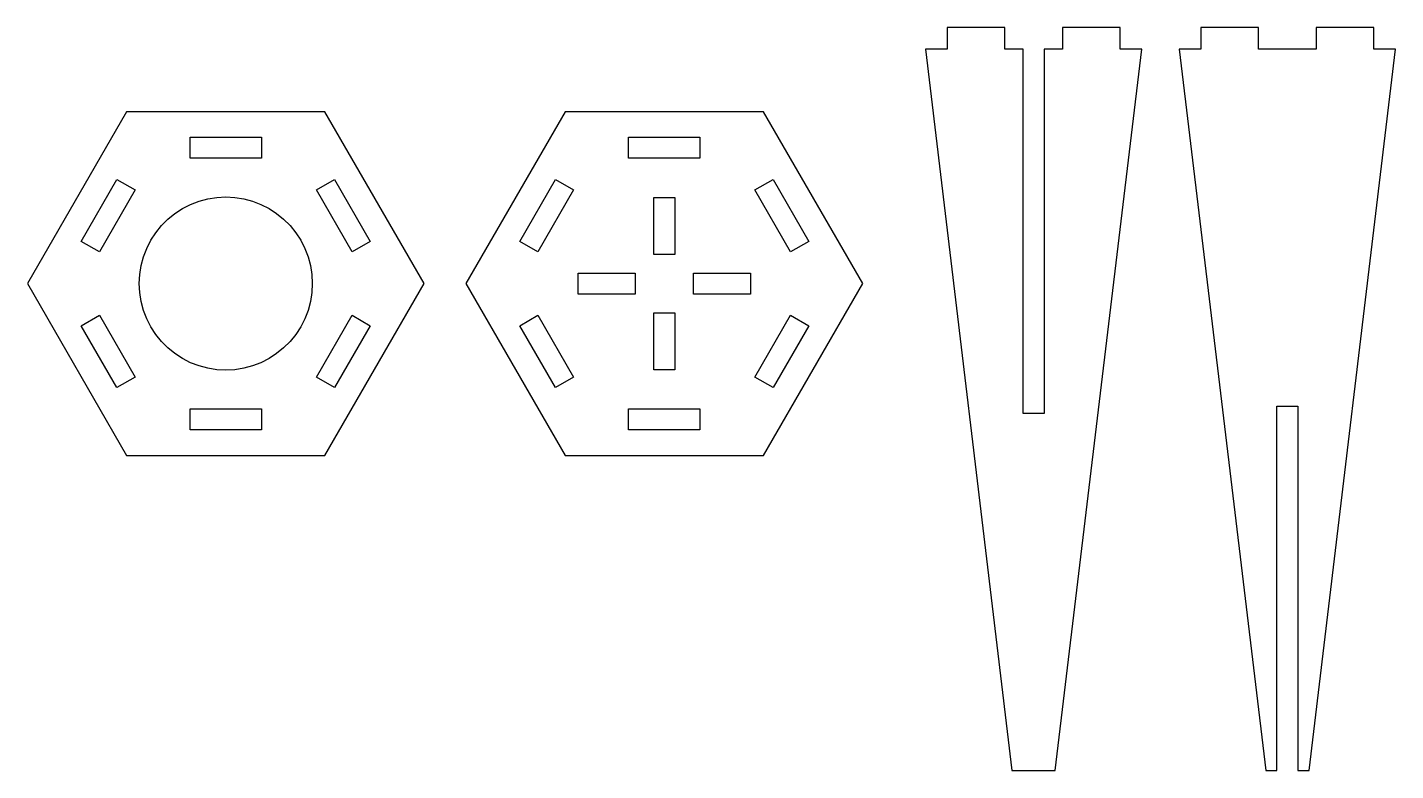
# Model space of a CAD drawing. Header units: metres. Extents: x -12 to 180, y -1275 to 154.
# Drawn here: x -11.5 to 178.2, y -120 to -17 of the extents above; entities that cross this region are included whole.
import ezdxf

# ---------------------------------------------------------------- set-up
doc = ezdxf.new("R2010")
doc.units = ezdxf.units.M

msp = doc.modelspace()

# ---------------------------------------------------------------- linework, layer by layer
for p, q in [((124, -17), (116, -17)), ((116, -17), (116, -20)), ((124, -20), (124, -17)), ((140, -17), (132, -17)), ((132, -17), (132, -20)), ((140, -20), (140, -17)), ((159.2, -17), (151.2, -17)), ((151.2, -17), (151.2, -20)), ((159.2, -20), (159.2, -17)), ((175.2, -17), (167.2, -17)), ((167.2, -17), (167.2, -20)), ((175.2, -20), (175.2, -17)), ((116, -20), (113, -20)), ((113, -20), (125, -120)), ((126.55, -20), (124, -20)), ((126.55, -70.5), (126.55, -20)), ((132, -20), (129.45, -20)), ((129.45, -20), (129.45, -70.5)), ((131, -120), (143, -20)), ((143, -20), (140, -20)), ((151.2, -20), (148.2, -20)), ((148.2, -20), (160.2, -120)), ((167.2, -20), (159.2, -20)), ((166.2, -120), (178.2, -20)), ((178.2, -20), (175.2, -20)), ((2.24724, -28.685), (-11.5055, -52.5055)), ((29.7528, -28.685), (2.24724, -28.685)), ((43.5055, -52.5055), (29.7528, -28.685)), ((63.0472, -28.685), (49.2944, -52.5055)), ((90.5527, -28.685), (63.0472, -28.685)), ((104.306, -52.5055), (90.5527, -28.685)), ((11.05, -35.135), (11.05, -32.235)), ((11.05, -32.235), (20.95, -32.235)), ((20.95, -32.235), (20.95, -35.135)), ((71.85, -35.135), (71.85, -32.235)), ((71.85, -32.235), (81.75, -32.235)), ((81.75, -32.235), (81.75, -35.135)), ((20.95, -35.135), (11.05, -35.135)), ((81.75, -35.135), (71.85, -35.135)), ((-4.02977, -46.6571), (0.92023, -38.0835)), ((3.4317, -39.5335), (-1.5183, -48.1071)), ((0.92023, -38.0835), (3.4317, -39.5335)), ((28.5683, -39.5335), (31.0798, -38.0835)), ((33.5183, -48.1071), (28.5683, -39.5335)), ((31.0798, -38.0835), (36.0298, -46.6571)), ((56.7702, -46.6571), (61.7202, -38.0835)), ((64.2317, -39.5335), (59.2817, -48.1071)), ((61.7202, -38.0835), (64.2317, -39.5335)), ((89.3683, -39.5335), (91.8798, -38.0835)), ((94.3183, -48.1071), (89.3683, -39.5335)), ((91.8798, -38.0835), (96.8298, -46.6571)), ((10, -42.1132), (11.1192, -41.543)), ((11.1192, -41.543), (12.2918, -41.0929)), ((12.2918, -41.0929), (13.5051, -40.7678)), ((13.5051, -40.7678), (14.7457, -40.5713)), ((14.7457, -40.5713), (16, -40.5055)), ((16, -40.5055), (17.2543, -40.5713)), ((17.2543, -40.5713), (18.4949, -40.7678)), ((18.4949, -40.7678), (19.7082, -41.0929)), ((19.7082, -41.0929), (20.8808, -41.543)), ((20.8808, -41.543), (22, -42.1132)), ((75.35, -48.4556), (75.35, -40.5555)), ((75.35, -40.5555), (78.25, -40.5555)), ((78.25, -40.5555), (78.25, -48.4556)), ((7.08228, -44.476), (7.97044, -43.5878)), ((7.97044, -43.5878), (8.94658, -42.7973)), ((8.94658, -42.7973), (10, -42.1132)), ((22, -42.1132), (23.0534, -42.7973)), ((23.0534, -42.7973), (24.0296, -43.5878)), ((24.0296, -43.5878), (24.9177, -44.476)), ((5.6077, -46.5055), (6.29181, -45.4521)), ((6.29181, -45.4521), (7.08228, -44.476)), ((24.9177, -44.476), (25.7082, -45.4521)), ((25.7082, -45.4521), (26.3923, -46.5055)), ((-1.5183, -48.1071), (-4.02977, -46.6571)), ((5.03746, -47.6247), (5.6077, -46.5055)), ((26.3923, -46.5055), (26.9625, -47.6247)), ((36.0298, -46.6571), (33.5183, -48.1071)), ((59.2817, -48.1071), (56.7702, -46.6571)), ((96.8298, -46.6571), (94.3183, -48.1071)), ((4.26224, -50.0106), (4.58733, -48.7973)), ((4.58733, -48.7973), (5.03746, -47.6247)), ((26.9625, -47.6247), (27.4127, -48.7973)), ((27.4127, -48.7973), (27.7378, -50.0106)), ((78.25, -48.4556), (75.35, -48.4556)), ((4.06575, -51.2512), (4.26224, -50.0106)), ((27.7378, -50.0106), (27.9342, -51.2512)), ((64.85, -53.9555), (64.85, -51.0555)), ((64.85, -51.0555), (72.75, -51.0555)), ((72.75, -51.0555), (72.75, -53.9555)), ((80.85, -53.9555), (80.85, -51.0555)), ((80.85, -51.0555), (88.75, -51.0555)), ((88.75, -51.0555), (88.75, -53.9555)), ((-11.5055, -52.5055), (2.24724, -76.326)), ((4, -52.5055), (4.06575, -51.2512)), ((4.06575, -53.7599), (4, -52.5055)), ((27.9342, -51.2512), (28, -52.5055)), ((28, -52.5055), (27.9342, -53.7599)), ((29.7528, -76.326), (43.5055, -52.5055)), ((49.2944, -52.5055), (63.0472, -76.326)), ((90.5527, -76.326), (104.306, -52.5055)), ((4.26224, -55.0005), (4.06575, -53.7599)), ((4.58733, -56.2137), (4.26224, -55.0005)), ((27.7378, -55.0005), (27.4127, -56.2137)), ((27.9342, -53.7599), (27.7378, -55.0005)), ((72.75, -53.9555), (64.85, -53.9555)), ((88.75, -53.9555), (80.85, -53.9555)), ((-4.02977, -58.354), (-1.5183, -56.904)), ((-1.5183, -56.904), (3.4317, -65.4776)), ((5.03746, -57.3864), (4.58733, -56.2137)), ((27.4127, -56.2137), (26.9625, -57.3864)), ((28.5683, -65.4776), (33.5183, -56.904)), ((33.5183, -56.904), (36.0298, -58.354)), ((56.7702, -58.354), (59.2817, -56.904)), ((59.2817, -56.904), (64.2317, -65.4776)), ((75.35, -64.4555), (75.35, -56.5555)), ((75.35, -56.5555), (78.25, -56.5555)), ((78.25, -56.5555), (78.25, -64.4555)), ((89.3683, -65.4776), (94.3183, -56.904)), ((94.3183, -56.904), (96.8298, -58.354)), ((0.92023, -66.9276), (-4.02977, -58.354)), ((5.6077, -58.5055), (5.03746, -57.3864)), ((6.29181, -59.559), (5.6077, -58.5055)), ((26.3923, -58.5055), (25.7082, -59.559)), ((26.9625, -57.3864), (26.3923, -58.5055)), ((36.0298, -58.354), (31.0798, -66.9276)), ((61.7202, -66.9276), (56.7702, -58.354)), ((96.8298, -58.354), (91.8798, -66.9276)), ((7.08228, -60.5351), (6.29181, -59.559)), ((7.97044, -61.4233), (7.08228, -60.5351)), ((24.9177, -60.5351), (24.0296, -61.4233)), ((25.7082, -59.559), (24.9177, -60.5351)), ((8.94658, -62.2137), (7.97044, -61.4233)), ((10, -62.8978), (8.94658, -62.2137)), ((23.0534, -62.2137), (22, -62.8978)), ((24.0296, -61.4233), (23.0534, -62.2137)), ((11.1192, -63.4681), (10, -62.8978)), ((12.2918, -63.9182), (11.1192, -63.4681)), ((13.5051, -64.2433), (12.2918, -63.9182)), ((14.7457, -64.4398), (13.5051, -64.2433)), ((16, -64.5055), (14.7457, -64.4398)), ((17.2543, -64.4398), (16, -64.5055)), ((18.4949, -64.2433), (17.2543, -64.4398)), ((19.7082, -63.9182), (18.4949, -64.2433)), ((20.8808, -63.4681), (19.7082, -63.9182)), ((22, -62.8978), (20.8808, -63.4681)), ((78.25, -64.4555), (75.35, -64.4555)), ((3.4317, -65.4776), (0.92023, -66.9276)), ((31.0798, -66.9276), (28.5683, -65.4776)), ((64.2317, -65.4776), (61.7202, -66.9276)), ((91.8798, -66.9276), (89.3683, -65.4776)), ((11.05, -72.776), (11.05, -69.876)), ((11.05, -69.876), (20.95, -69.876)), ((20.95, -69.876), (20.95, -72.776)), ((71.85, -72.776), (71.85, -69.876)), ((71.85, -69.876), (81.75, -69.876)), ((81.75, -69.876), (81.75, -72.776)), ((161.75, -69.5), (164.65, -69.5)), ((161.75, -120), (161.75, -69.5)), ((164.65, -69.5), (164.65, -120)), ((129.45, -70.5), (126.55, -70.5)), ((20.95, -72.776), (11.05, -72.776)), ((81.75, -72.776), (71.85, -72.776)), ((2.24724, -76.326), (29.7528, -76.326)), ((63.0472, -76.326), (90.5527, -76.326)), ((125, -120), (131, -120)), ((160.2, -120), (161.75, -120)), ((164.65, -120), (166.2, -120))]:
    msp.add_line(p, q)

doc.saveas('drawing.dxf')
